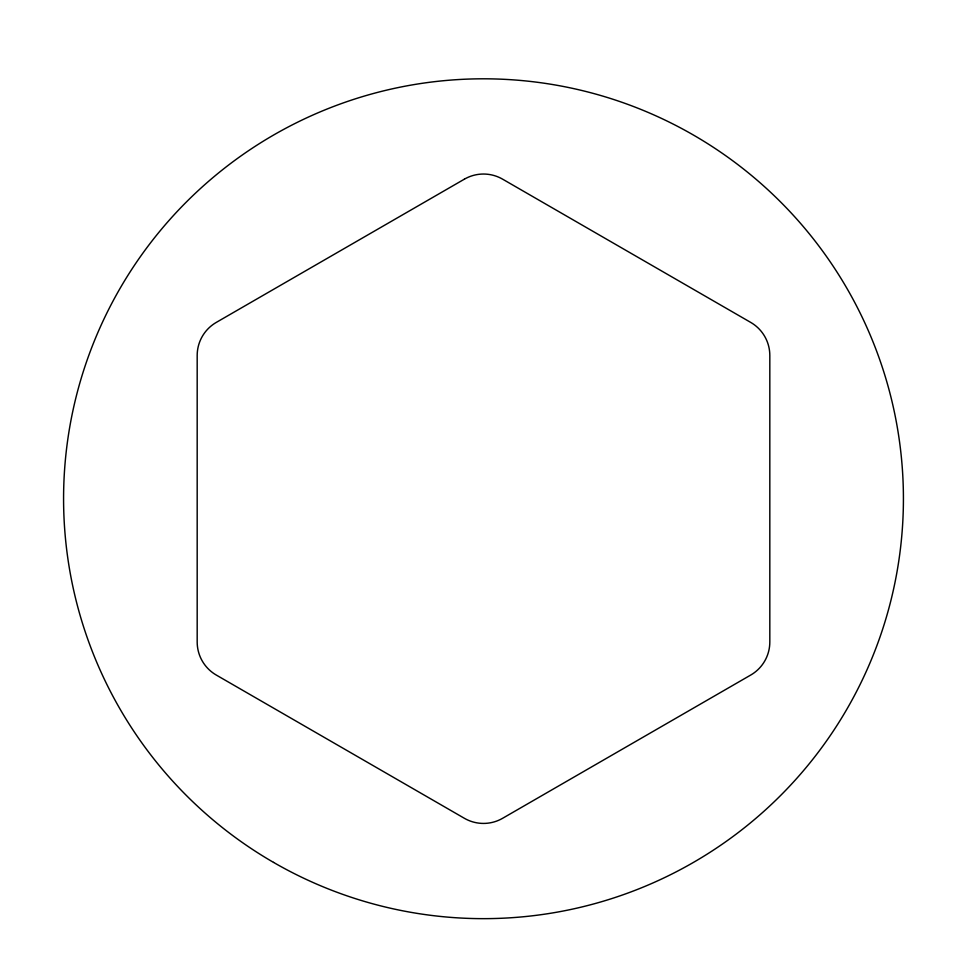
<?xml version="1.0" encoding="UTF-8"?>
<svg xmlns="http://www.w3.org/2000/svg" width="967" height="967" viewBox="0 0 967 967"><rect width="100%" height="100%" fill="white"/><g stroke="black" fill="none" stroke-linecap="round" stroke-linejoin="round"><path stroke-width="1.45" d="M464.414 179.149L216.282 322.41A38.172 38.172 0 0 0 197.183 355.469L197.183 641.991A38.172 38.172 0 0 0 216.282 675.051L464.414 818.312A38.172 38.172 0 0 0 502.586 818.312L750.718 675.051A38.172 38.172 0 0 0 769.817 641.991L769.817 355.469A38.172 38.172 0 0 0 750.718 322.41L502.586 179.149A38.172 38.172 0 0 0 464.414 179.149M273.54 862.395A419.92 419.92 0 0 0 903.42 498.73A419.92 419.92 0 0 0 273.54 135.066A419.92 419.92 0 0 0 273.54 862.395"/></g></svg>
